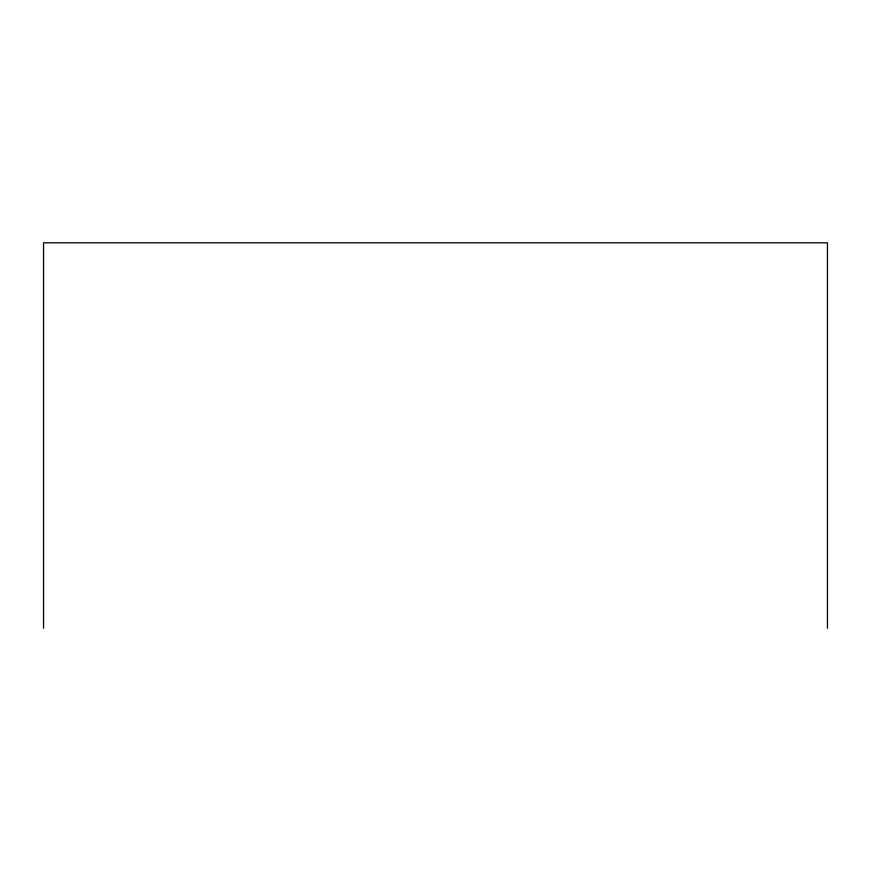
<?xml version="1.0" encoding="UTF-8"?>
<svg xmlns="http://www.w3.org/2000/svg" width="871" height="871" viewBox="0 0 871 871"><rect width="100%" height="100%" fill="white"/><g stroke="black" fill="none" stroke-linecap="round" stroke-linejoin="round"><path stroke-width="1.31" d="M827.45 628.198L827.45 242.802L43.55 242.802L43.55 628.198"/></g></svg>
